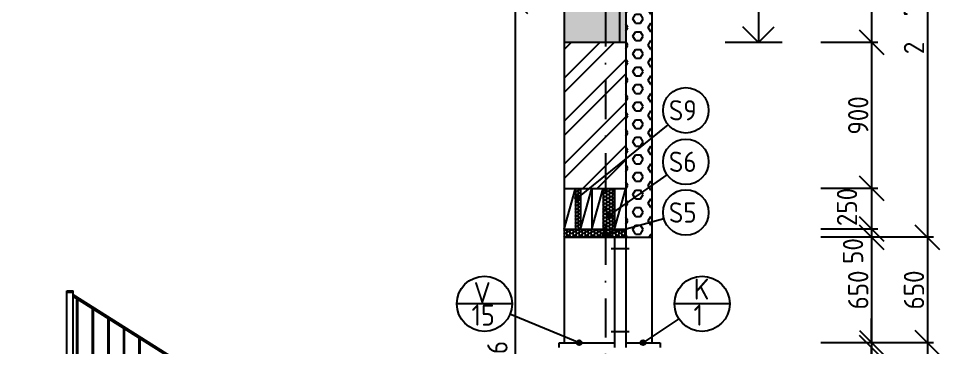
# Model space of a CAD drawing. Extents: x 3792242 to 5145247, y -1546315 to -1031918.
# Drawn here: x 3945978 to 3951645, y -1495210 to -1493183 of the extents above; entities that cross this region are included whole.
import ezdxf

# ---------------------------------------------------------------- set-up
doc = ezdxf.new("R2010")
doc.units = 0
doc.header["$MEASUREMENT"] = 0
doc.linetypes.add('BODKOCIARKOVANA_3', pattern=[5.6, 3, -1.3, 0, -1.3])
doc.layers.get('0').update_dxf_attribs({"linetype": 'CONTINUOUS'})
doc.layers.get('Defpoints').update_dxf_attribs({"color": 61, "linetype": 'CONTINUOUS'})
for name, color, linetype in [('KÓTY', 4, 'CONTINUOUS'), ('MÚRY', 1, 'CONTINUOUS'), ('OKNÁ', 143, 'CONTINUOUS'), ('osi', 253, 'CONTINUOUS'), ('POZEMOK', 7, 'CONTINUOUS'), ('TENKÁ', 7, 'CONTINUOUS'), ('ŠRAFY', 82, 'CONTINUOUS'), ('šrafy-múry', 8, 'CONTINUOUS')]:
    doc.layers.add(name, color=color, linetype=linetype)
doc.styles.add('STYLE1', font='isocp.shx')
doc.dimstyles.new('STANDARD-50', dxfattribs={"dimtxt": 125, "dimasz": 150, "dimexe": 10, "dimexo": 200, "dimgap": 20, "dimtad": 1, "dimdsep": 46, "dimlunit": 6, "dimtxsty": 'STYLE1', "dimblk1": 'OBLIQUE', "dimblk2": 'OBLIQUE', "dimsah": 1, "dimcen": 2.5, "dimse1": 1, "dimse2": 1, "dimadec": 0, "dimazin": 0, "dimtfac": 1, "dimtmove": 1, "dimatfit": 3, "dimldrblk": 'OBLIQUE', "dimfxl": 1, "dimtolj": 1, "dimtzin": 0, "dimarcsym": 0})
pattern_1 = [(0, (-512070, 16000), (0, 54.12658774), [31.25, -62.5]), (120, (-512070, 16000), (-46.875, -27.06329387), [31.25, -62.5]), (60, (-512038.75, 16000), (-46.875, 27.06329387), [31.25, -62.5])]

# ---------------------------------------------------------------- blocks, each defined once
blk = doc.blocks.new('_OBLIQUE')
at = {"color": 0, "linetype": 'ByBlock'}
blk.add_line((-0.5, -0.5), (0.5, 0.5), dxfattribs=at)
blk = doc.blocks.new('*D31786')
at = {"layer": 'Defpoints', "color": 0}
for p in [(3949035.5, -1493080.3), (3949335, -1493080.3), (3949335, -1497172)]:
    blk.add_point(p, dxfattribs=at)
at = {"layer": 'KÓTY', "color": 0, "lineweight": -2, "ltscale": 0.25}
blk.add_line((3949035.5, -1497172), (3949035.5, -1493080.3), dxfattribs=at)
at = {"layer": 'KÓTY', "color": 0, "linetype": 'ByBlock', "lineweight": -2, "xscale": 150, "yscale": 150, "zscale": 150}
for p, rotation in [((3949035.5, -1493080.3), 90), ((3949035.5, -1497172), 270)]:
    blk.add_blockref('_OBLIQUE', p, dxfattribs=dict(at, rotation=rotation))
at = {"layer": 'KÓTY', "color": 0, "insert": (3948938.7, -1495496.5), "char_height": 125, "attachment_point": 5, "rotation": 90, "style": 'STYLE1'}
blk.add_mtext('\\A1;4ﾠ091,76', dxfattribs=at)
blk = doc.blocks.new('*D49299')
at = {"layer": 'Defpoints', "color": 0}
for p in [(3949675, -1491910.3), (3949675, -1493330.3), (3951226.5, -1493330.3)]:
    blk.add_point(p, dxfattribs=at)
at = {"layer": 'KÓTY', "color": 0, "lineweight": -2, "ltscale": 0.25}
blk.add_line((3951226.5, -1491910.3), (3951226.5, -1493330.3), dxfattribs=at)
at = {"layer": 'KÓTY', "color": 0, "linetype": 'ByBlock', "lineweight": -2, "xscale": 150, "yscale": 150, "zscale": 150}
for p, rotation in [((3951226.5, -1491910.3), 90), ((3951226.5, -1493330.3), 270)]:
    blk.add_blockref('_OBLIQUE', p, dxfattribs=dict(at, rotation=rotation))
at = {"layer": 'KÓTY', "color": 0, "insert": (3951144, -1492620.3), "char_height": 125, "attachment_point": 5, "rotation": 90, "style": 'STYLE1'}
blk.add_mtext('\\A1;1ﾠ420', dxfattribs=at)
blk = doc.blocks.new('*D49306')
at = {"layer": 'Defpoints', "color": 0}
for p in [(3949335, -1493330.3), (3949335, -1494230.3), (3951226.5, -1494230.3)]:
    blk.add_point(p, dxfattribs=at)
at = {"layer": 'KÓTY', "color": 0, "lineweight": -2, "ltscale": 0.25}
blk.add_line((3951226.5, -1493330.3), (3951226.5, -1494230.3), dxfattribs=at)
at = {"layer": 'KÓTY', "color": 0, "linetype": 'ByBlock', "lineweight": -2, "xscale": 150, "yscale": 150, "zscale": 150}
for p, rotation in [((3951226.5, -1493330.3), 90), ((3951226.5, -1494230.3), 270)]:
    blk.add_blockref('_OBLIQUE', p, dxfattribs=dict(at, rotation=rotation))
at = {"layer": 'KÓTY', "color": 0, "insert": (3951144, -1493780.3), "char_height": 125, "attachment_point": 5, "rotation": 90, "style": 'STYLE1'}
blk.add_mtext('\\A1;900', dxfattribs=at)
blk = doc.blocks.new('*D49307')
at = {"layer": 'Defpoints', "color": 0}
for p in [(3949335, -1494230.3), (3949335, -1494480.3), (3951226.5, -1494480.3)]:
    blk.add_point(p, dxfattribs=at)
at = {"layer": 'KÓTY', "color": 0, "lineweight": -2, "ltscale": 0.25}
blk.add_line((3951226.5, -1494230.3), (3951226.5, -1494480.3), dxfattribs=at)
at = {"layer": 'KÓTY', "color": 0, "linetype": 'ByBlock', "lineweight": -2, "xscale": 150, "yscale": 150, "zscale": 150}
for p, rotation in [((3951226.5, -1494230.3), 90), ((3951226.5, -1494480.3), 270)]:
    blk.add_blockref('_OBLIQUE', p, dxfattribs=dict(at, rotation=rotation))
at = {"layer": 'KÓTY', "color": 0, "insert": (3951075, -1494344.5), "char_height": 125, "attachment_point": 5, "rotation": 90, "style": 'STYLE1'}
blk.add_mtext('\\A1;250', dxfattribs=at)
blk = doc.blocks.new('*D49308')
at = {"layer": 'Defpoints', "color": 0}
for p in [(3949335, -1494480.3), (3949335, -1494530.3), (3951226.5, -1494530.3)]:
    blk.add_point(p, dxfattribs=at)
at = {"layer": 'KÓTY', "color": 0, "lineweight": -2, "ltscale": 0.25}
blk.add_line((3951226.5, -1494480.3), (3951226.5, -1494530.3), dxfattribs=at)
at = {"layer": 'KÓTY', "color": 0, "linetype": 'ByBlock', "lineweight": -2, "xscale": 150, "yscale": 150, "zscale": 150}
for p, rotation in [((3951226.5, -1494480.3), 90), ((3951226.5, -1494530.3), 270)]:
    blk.add_blockref('_OBLIQUE', p, dxfattribs=dict(at, rotation=rotation))
at = {"layer": 'KÓTY', "color": 0, "insert": (3951112, -1494615.5), "char_height": 125, "attachment_point": 5, "rotation": 90, "style": 'STYLE1'}
blk.add_mtext('\\A1;50', dxfattribs=at)
blk = doc.blocks.new('*D49309')
at = {"layer": 'Defpoints', "color": 0}
for p in [(3949715, -1494530.3), (3949715, -1495180.3), (3951226.5, -1495180.3)]:
    blk.add_point(p, dxfattribs=at)
at = {"layer": 'KÓTY', "color": 0, "lineweight": -2, "ltscale": 0.25}
blk.add_line((3951226.5, -1494530.3), (3951226.5, -1495180.3), dxfattribs=at)
at = {"layer": 'KÓTY', "color": 0, "linetype": 'ByBlock', "lineweight": -2, "xscale": 150, "yscale": 150, "zscale": 150}
for p, rotation in [((3951226.5, -1494530.3), 90), ((3951226.5, -1495180.3), 270)]:
    blk.add_blockref('_OBLIQUE', p, dxfattribs=dict(at, rotation=rotation))
at = {"layer": 'KÓTY', "color": 0, "insert": (3951144, -1494855.3), "char_height": 125, "attachment_point": 5, "rotation": 90, "style": 'STYLE1'}
blk.add_mtext('\\A1;650', dxfattribs=at)
blk = doc.blocks.new('*D49310')
at = {"layer": 'Defpoints', "color": 0}
for p in [(3949715, -1495180.3), (3949715, -1495210.3), (3951226.5, -1495210.3)]:
    blk.add_point(p, dxfattribs=at)
at = {"layer": 'KÓTY', "color": 0, "lineweight": -2, "ltscale": 0.25}
for p, q in [((3951226.5, -1495180.3), (3951226.5, -1495030.3)), ((3951226.5, -1495180.3), (3951226.5, -1495210.3)), ((3951226.5, -1495210.3), (3951226.5, -1495360.3))]:
    blk.add_line(p, q, dxfattribs=at)
at = {"layer": 'KÓTY', "color": 0, "linetype": 'ByBlock', "lineweight": -2, "xscale": 150, "yscale": 150, "zscale": 150}
for p, rotation in [((3951226.5, -1495180.3), 270), ((3951226.5, -1495210.3), 90)]:
    blk.add_blockref('_OBLIQUE', p, dxfattribs=dict(at, rotation=rotation))
at = {"layer": 'KÓTY', "color": 0, "insert": (3951085.5, -1495324.5), "char_height": 125, "attachment_point": 5, "rotation": 90, "style": 'STYLE1'}
blk.add_mtext('\\A1;30', dxfattribs=at)
blk = doc.blocks.new('*D49322')
at = {"layer": 'Defpoints', "color": 0}
for p in [(3949875, -1491810.3), (3949875, -1494530.3), (3951569.5, -1494530.3)]:
    blk.add_point(p, dxfattribs=at)
at = {"layer": 'KÓTY', "color": 0, "lineweight": -2, "ltscale": 0.25}
blk.add_line((3951569.5, -1491810.3), (3951569.5, -1494530.3), dxfattribs=at)
at = {"layer": 'KÓTY', "color": 0, "linetype": 'ByBlock', "lineweight": -2, "xscale": 150, "yscale": 150, "zscale": 150}
for p, rotation in [((3951569.5, -1491810.3), 90), ((3951569.5, -1494530.3), 270)]:
    blk.add_blockref('_OBLIQUE', p, dxfattribs=dict(at, rotation=rotation))
at = {"layer": 'KÓTY', "color": 0, "insert": (3951487, -1493170.3), "char_height": 125, "attachment_point": 5, "rotation": 90, "style": 'STYLE1'}
blk.add_mtext('\\A1;2ﾠ720', dxfattribs=at)
blk = doc.blocks.new('*D49323')
at = {"layer": 'Defpoints', "color": 0}
for p in [(3949875, -1494530.3), (3949875, -1495180.3), (3951569.5, -1495180.3)]:
    blk.add_point(p, dxfattribs=at)
at = {"layer": 'KÓTY', "color": 0, "lineweight": -2, "ltscale": 0.25}
blk.add_line((3951569.5, -1494530.3), (3951569.5, -1495180.3), dxfattribs=at)
at = {"layer": 'KÓTY', "color": 0, "linetype": 'ByBlock', "lineweight": -2, "xscale": 150, "yscale": 150, "zscale": 150}
for p, rotation in [((3951569.5, -1494530.3), 90), ((3951569.5, -1495180.3), 270)]:
    blk.add_blockref('_OBLIQUE', p, dxfattribs=dict(at, rotation=rotation))
at = {"layer": 'KÓTY', "color": 0, "insert": (3951487, -1494855.3), "char_height": 125, "attachment_point": 5, "rotation": 90, "style": 'STYLE1'}
blk.add_mtext('\\A1;650', dxfattribs=at)
blk = doc.blocks.new('*D49324')
at = {"layer": 'Defpoints', "color": 0}
for p in [(3949875, -1495180.3), (3949875, -1497530.3), (3951569.5, -1497530.3)]:
    blk.add_point(p, dxfattribs=at)
at = {"layer": 'KÓTY', "color": 0, "lineweight": -2, "ltscale": 0.25}
blk.add_line((3951569.5, -1495180.3), (3951569.5, -1497530.3), dxfattribs=at)
at = {"layer": 'KÓTY', "color": 0, "linetype": 'ByBlock', "lineweight": -2, "xscale": 150, "yscale": 150, "zscale": 150}
for p, rotation in [((3951569.5, -1495180.3), 90), ((3951569.5, -1497530.3), 270)]:
    blk.add_blockref('_OBLIQUE', p, dxfattribs=dict(at, rotation=rotation))
at = {"layer": 'KÓTY', "color": 0, "insert": (3951487, -1496355.3), "char_height": 125, "attachment_point": 5, "rotation": 90, "style": 'STYLE1'}
blk.add_mtext('\\A1;2ﾠ350', dxfattribs=at)
blk = doc.blocks.new('*D49331')
at = {"layer": 'Defpoints', "color": 0}
for p in [(3951226.5, -1495210.3), (3951226.5, -1495210.3), (3951226.5, -1497187.3)]:
    blk.add_point(p, dxfattribs=at)
at = {"layer": 'KÓTY', "color": 0, "lineweight": -2, "ltscale": 0.25}
blk.add_line((3951226.5, -1497187.3), (3951226.5, -1495210.3), dxfattribs=at)
at = {"layer": 'KÓTY', "color": 0, "linetype": 'ByBlock', "lineweight": -2, "xscale": 150, "yscale": 150, "zscale": 150}
for p, rotation in [((3951226.5, -1495210.3), 90), ((3951226.5, -1497187.3), 270)]:
    blk.add_blockref('_OBLIQUE', p, dxfattribs=dict(at, rotation=rotation))
at = {"layer": 'KÓTY', "color": 0, "insert": (3951144, -1496198.8), "char_height": 125, "attachment_point": 5, "rotation": 90, "style": 'STYLE1'}
blk.add_mtext('\\A1;1ﾠ977', dxfattribs=at)

msp = doc.modelspace()

# ---------------------------------------------------------------- hatches: boundary and pattern name
at = {"layer": 'POZEMOK', "ltscale": 0.15}
h = msp.add_hatch(color=8, dxfattribs=at)
h.dxf.hatch_style = 1
h.paths.add_polyline_path([(3946315, -1494860.27), (3946275, -1494860.27), (3946275, -1494868.27), (3946287.693, -1494868.27), (3946315, -1494868.27)])
at = {"layer": 'TENKÁ'}
h = msp.add_hatch(color=256, dxfattribs=at)
h.dxf.hatch_style = 1
h.paths.add_polyline_path([(3949418.5, -1494273.5, 2.41421356), (3949433.5, -1494288.5, 0.41421356)])
h = msp.add_hatch(color=256, dxfattribs=at)
h.dxf.hatch_style = 1
h.paths.add_polyline_path([(3949614.5, -1494380.5, 2.41421356), (3949629.5, -1494395.5, 0.41421356)])
h = msp.add_hatch(color=256, dxfattribs=at)
h.dxf.hatch_style = 1
h.paths.add_polyline_path([(3949588.5, -1494498.676, 2.41421356), (3949603.5, -1494513.676, 0.41421356)])
h = msp.add_hatch(color=256, dxfattribs=at)
h.dxf.hatch_style = 1
h.paths.add_polyline_path([(3949427, -1495165.27, -2.41421356), (3949412, -1495180.27, -0.41421356)])
h = msp.add_hatch(color=256, dxfattribs=at)
h.dxf.hatch_style = 1
h.paths.add_polyline_path([(3949820, -1495165.27, -2.41421356), (3949805, -1495180.27, -0.41421356)])
at = {"layer": 'ŠRAFY'}
h = msp.add_hatch(dxfattribs=at)
h.set_pattern_fill('HEX', color=256, scale=250)
h.set_pattern_definition(pattern_1)
h.paths.add_polyline_path([(3949875, -1493380.27), (3949875, -1491810.27), (3949315, -1491810.27), (3949315, -1492392.808), (3949315, -1492660.27), (3949315, -1492860.27), (3949515, -1492860.27), (3949515, -1491910.27), (3949675, -1491910.27), (3949715, -1491910.27), (3949715, -1493380.27)])
h = msp.add_hatch(dxfattribs=at)
h.set_pattern_fill('HONEY', color=256, scale=80, angle=180)
h.set_pattern_definition([(0, (-497449, 7000), (15, 8.660254038), [10, -20]), (120, (-497449, 7000), (-15, 8.660254038), [10, -20]), (60, (-497449, 7000), (9e-15, 17.320508076), [-20, 10])])
h.paths.add_polyline_path([(3949715, -1493330.27), (3949715, -1491910.27), (3949675, -1491910.27), (3949675, -1493330.27)])
h = msp.add_hatch(dxfattribs=at)
h.set_pattern_fill('HEX', color=256, scale=250)
h.set_pattern_definition(pattern_1)
h.paths.add_polyline_path([(3949715, -1493380.27), (3949715, -1494530.27), (3949875, -1494530.27), (3949875, -1493282.31), (3949715, -1493325.946), (3949715, -1493330.27)])
h = msp.add_hatch(dxfattribs=at)
h.set_pattern_fill('ANSI32', color=256, scale=500)
h.set_pattern_definition([(45, (-32461.5, -394519.38), (-132.5825215, 132.5825215), []), (45, (-32373.11, -394519.38), (-132.5825215, 132.5825215), [])])
h.paths.add_polyline_path([(3949335, -1493330.27), (3949335, -1494230.27), (3949715, -1494230.27), (3949715, -1493330.27)])
h = msp.add_hatch(dxfattribs=at)
h.set_pattern_fill('HONEY', color=256, scale=100, angle=180)
h.set_pattern_definition([(0, (-493724, 5850), (18.75, 10.825317547), [12.5, -25]), (120, (-493724, 5850), (-18.75, 10.825317547), [12.5, -25]), (60, (-493724, 5850), (4e-15, 21.650635095), [-25, 12.5])])
h.paths.add_polyline_path([(3949435, -1494230.27), (3949435, -1494480.27), (3949405, -1494480.27), (3949405, -1494230.27)])
h = msp.add_hatch(dxfattribs=at)
h.set_pattern_fill('HONEY', color=256, scale=100, angle=180)
h.set_pattern_definition([(0, (-493794, 5850), (18.75, 10.825317547), [12.5, -25]), (120, (-493794, 5850), (-18.75, 10.825317547), [12.5, -25]), (60, (-493794, 5850), (4e-15, 21.650635095), [-25, 12.5])])
h.paths.add_polyline_path([(3949645, -1494230.27), (3949645, -1494480.27), (3949575, -1494480.27), (3949575, -1494230.27)])
h = msp.add_hatch(dxfattribs=at)
h.set_pattern_fill('HONEY', color=256, scale=100, angle=180)
h.set_pattern_definition([(0, (-493794, 5850), (18.75, 10.825317547), [12.5, -25]), (120, (-493794, 5850), (-18.75, 10.825317547), [12.5, -25]), (60, (-493794, 5850), (1e-14, 21.650635095), [-25, 12.5])])
h.paths.add_polyline_path([(3949710.987, -1494480.27), (3949645, -1494480.27), (3949575, -1494480.27), (3949505, -1494480.27), (3949435, -1494480.27), (3949405, -1494480.27), (3949335, -1494480.27), (3949335, -1494530.27), (3949645, -1494530.27), (3949715, -1494530.27), (3949715, -1494480.27), (3949710.987, -1494480.27), (3949602.971, -1494509.729, -0.06666149), (3949603.5, -1494513.676, -15.00116434), (3949602.971, -1494509.729)])
at = {"layer": 'šrafy-múry'}
h = msp.add_hatch(dxfattribs=at)
h.set_pattern_fill('ANSI36', color=253, scale=800)
h.set_pattern_definition([(45, (0, 7000), (53.0330086, 194.4543648), [250, -50, 0, -50])])
h.paths.add_polyline_path([(3949675, -1493330.27), (3949675, -1491910.27), (3949515, -1491910.27), (3949515, -1492860.27), (3936235, -1492860.27), (3936235, -1491910.27), (3936075, -1491910.27), (3936075, -1493330.27), (3936415, -1493330.27), (3936415, -1493080.27), (3940635, -1493080.27), (3940750, -1493080.27), (3941750, -1493080.27), (3941865, -1493080.27), (3944165, -1493080.27), (3944330, -1493080.27), (3949335, -1493080.27), (3949335, -1493330.27)])

# ---------------------------------------------------------------- linework, layer by layer
at = {"layer": 'KÓTY', "ltscale": 0.25}
for p, q in [((3950676, -1493330.27), (3950326, -1493330.27)), ((3951264.5, -1493330.27), (3950914.5, -1493330.27)), ((3951264.5, -1494230.27), (3950914.5, -1494230.27)), ((3951264.5, -1494480.27), (3950914.5, -1494480.27)), ((3951264.5, -1494530.27), (3950914.5, -1494530.27)), ((3951607.5, -1494530.27), (3951257.5, -1494530.27)), ((3951264.5, -1495180.27), (3950914.5, -1495180.27)), ((3951607.5, -1495180.27), (3951257.5, -1495180.27))]:
    msp.add_line(p, q, dxfattribs=at)
at = {"layer": 'MÚRY'}
for p, q in [((3949875, -1491810.27), (3949875, -1494530.27)), ((3949335, -1493080.27), (3949335, -1494530.27)), ((3949335, -1494530.27), (3949875, -1494530.27))]:
    msp.add_line(p, q, dxfattribs=at)
at = {"layer": 'OKNÁ', "ltscale": 0.25}
for p, q in [((3949418.5, -1494288.5), (3949974.765, -1493837.361)), ((3949614.5, -1494395.5), (3949968.925, -1494146.628)), ((3949588.5, -1494513.676), (3949948.433, -1494415.512)), ((3949645, -1494530.27), (3949645, -1495210.27)), ((3949715, -1494530.27), (3949715, -1495210.27)), ((3949625, -1494600.27), (3949735, -1494600.27)), ((3949625, -1495110.27), (3949735, -1495110.27))]:
    msp.add_line(p, q, dxfattribs=at)
for centre in [(3950083.5, -1493749.176), (3950083.5, -1494066.176), (3950083.5, -1494378.676)]:
    msp.add_circle(centre, 140, dxfattribs=at)
at = {"layer": 'osi', "linetype": 'BODKOCIARKOVANA_3', "ltscale": 80}
msp.add_line((3949590, -1485946), (3949590, -1508356), dxfattribs=at)
at = {"layer": 'POZEMOK', "color": 8, "ltscale": 0.15}
for p, q in [((3946275, -1495740.27), (3946275, -1494860.27)), ((3946275, -1494860.27), (3946315, -1494860.27)), ((3946275, -1495740.27), (3946275, -1494860.27)), ((3946275, -1494868.27), (3946315, -1494868.27)), ((3946315, -1495740.27), (3946315, -1494860.27)), ((3948235, -1496095.564), (3946315, -1494885.48)), ((3948227, -1496099.979), (3946315, -1494894.937)), ((3946337, -1495769.89), (3946337, -1494908.802)), ((3946343, -1495773.671), (3946343, -1494912.584)), ((3946433, -1495830.394), (3946433, -1494969.306)), ((3946439, -1495834.175), (3946439, -1494973.088)), ((3946529, -1495890.898), (3946529, -1495029.811)), ((3946535, -1495894.68), (3946535, -1495033.592)), ((3946625, -1495951.402), (3946625, -1495090.315)), ((3946631, -1495955.184), (3946631, -1495094.096)), ((3946721, -1496011.906), (3946721, -1495150.819)), ((3946727, -1496015.688), (3946727, -1495154.601))]:
    msp.add_line(p, q, dxfattribs=at)
at = {"layer": 'TENKÁ'}
for p, q in [((3949715, -1491810.27), (3949715, -1493380.27)), ((3949675, -1491910.27), (3949675, -1493330.27)), ((3949715, -1493330.27), (3949335, -1493330.27)), ((3949715, -1493330.27), (3949715, -1494530.27)), ((3949335, -1494230.27), (3949715, -1494230.27)), ((3949335, -1494480.27), (3949405, -1494230.27)), ((3949335, -1494230.27), (3949715, -1494230.27)), ((3949405, -1494230.27), (3949405, -1494480.27)), ((3949435, -1494230.27), (3949435, -1494480.27)), ((3949435, -1494480.27), (3949505, -1494230.27)), ((3949505, -1494230.27), (3949505, -1494480.27)), ((3949505, -1494480.27), (3949575, -1494230.27)), ((3949575, -1494230.27), (3949575, -1494480.27)), ((3949645, -1494230.27), (3949645, -1494480.27)), ((3949645, -1494480.27), (3949715, -1494230.27)), ((3949335, -1494480.27), (3949715, -1494480.27)), ((3949335, -1494530.27), (3949335, -1495180.27)), ((3949875, -1494530.27), (3949875, -1495180.27)), ((3949427, -1495180.27), (3949001.69, -1495005.106)), ((3949820, -1495180.27), (3950041.565, -1495034.018)), ((3949305, -1495180.27), (3949645, -1495180.27)), ((3949305, -1495210.27), (3949305, -1495180.27)), ((3949715, -1495180.27), (3949925, -1495180.27)), ((3949925, -1495180.27), (3949925, -1495210.27))]:
    msp.add_line(p, q, dxfattribs=at)
at = {"layer": 'TENKÁ', "linetype": 'ByBlock', "ltscale": 0.25}
for p, q in [((3950530.5, -1492930.27), (3950530.5, -1493330.27)), ((3950530.5, -1493330.27), (3950435.041, -1493234.811)), ((3950530.5, -1493330.27), (3950625.959, -1493234.811))]:
    msp.add_line(p, q, dxfattribs=at)
at = {"layer": 'TENKÁ', "ltscale": 0.25}
for p, q in [((3949014.5, -1494940.367), (3948674.5, -1494940.367)), ((3950353.443, -1494940.367), (3950013.443, -1494940.367))]:
    msp.add_line(p, q, dxfattribs=at)
at = {"layer": 'TENKÁ'}
for centre in [(3949418.5, -1494288.5), (3949614.5, -1494395.5), (3949588.5, -1494513.676), (3949427, -1495180.27), (3949820, -1495180.27)]:
    msp.add_circle(centre, 15, dxfattribs=at)
at = {"layer": 'TENKÁ', "ltscale": 0.25}
for centre in [(3948844.5, -1494940.367), (3950183.443, -1494940.367)]:
    msp.add_circle(centre, 170, dxfattribs=at)

# ---------------------------------------------------------------- texts
at = {"layer": 'TENKÁ', "ltscale": 0.25, "style": 'STYLE1'}
for s, p in [('S9', (3949979.196, -1493811.354)), ('S6', (3949979.196, -1494128.354)), ('S5', (3949979.196, -1494440.854))]:
    msp.add_text(s, height=125, dxfattribs=at).set_placement(p)
at = {"layer": 'TENKÁ', "style": 'STYLE1'}
for s, p in [('K', (3950131.912, -1494914.867)), ('V', (3948778.47, -1494936.867)), ('15', (3948764.97, -1495075.503)), ('1', (3950130.912, -1495075.503))]:
    msp.add_text(s, height=130, dxfattribs=at).set_placement(p)

# ---------------------------------------------------------------- dimensions: what is measured, and where the dimension line sits
at = {"layer": 'KÓTY', "ltscale": 0.25}
for base, p1, p2, picture, middle in [((3951569.5, -1494530.27), (3949875, -1491810.27), (3949875, -1494530.27), '*D49322', (3951486.957, -1493170.27)), ((3951226.5, -1493330.27), (3949675, -1491910.27), (3949675, -1493330.27), '*D49299', (3951143.957, -1492620.27)), ((3951226.5, -1494230.27), (3949335, -1493330.27), (3949335, -1494230.27), '*D49306', (3951144, -1493780.27)), ((3951226.5, -1495180.27), (3949715, -1494530.27), (3949715, -1495180.27), '*D49309', (3951144, -1494855.27)), ((3951569.5, -1495180.27), (3949875, -1494530.27), (3949875, -1495180.27), '*D49323', (3951487, -1494855.27)), ((3951569.5, -1497530.27), (3949875, -1495180.27), (3949875, -1497530.27), '*D49324', (3951486.957, -1496355.27)), ((3951226.5, -1495210.27), (3951226.5, -1497187.27), (3951226.5, -1495210.27), '*D49331', (3951143.957, -1496198.77))]:
    dim = msp.add_linear_dim(base=base, p1=p1, p2=p2, angle=90, dimstyle='STANDARD-50', override={"dimtxsty": 'STYLE1', "dimldrblk": 'OBLIQUE'}, dxfattribs=at)
    dim.commit()
    dim.dimension.update_dxf_attribs({"geometry": picture, "text_midpoint": middle})
for base, p1, p2, picture, middle in [((3949035.5, -1493080.2703), (3949335, -1497172.035), (3949335, -1493080.2703), '*D31786', (3949030.5, -1495496.5)), ((3951226.5, -1494480.27), (3949335, -1494230.27), (3949335, -1494480.27), '*D49307', (3951157.5, -1494344.5)), ((3951226.5, -1494530.27), (3949335, -1494480.27), (3949335, -1494530.27), '*D49308', (3951194.5, -1494615.5)), ((3951226.5, -1495210.27), (3949715, -1495180.27), (3949715, -1495210.27), '*D49310', (3951168, -1495324.5))]:
    dim = msp.add_linear_dim(base=base, p1=p1, p2=p2, angle=90, dimstyle='STANDARD-50', override={"dimtxsty": 'STYLE1', "dimldrblk": 'OBLIQUE'}, dxfattribs=at)
    dim.commit()
    dim.dimension.update_dxf_attribs({"geometry": picture, "text_midpoint": middle, "dimtype": 160})

doc.saveas('drawing.dxf')
